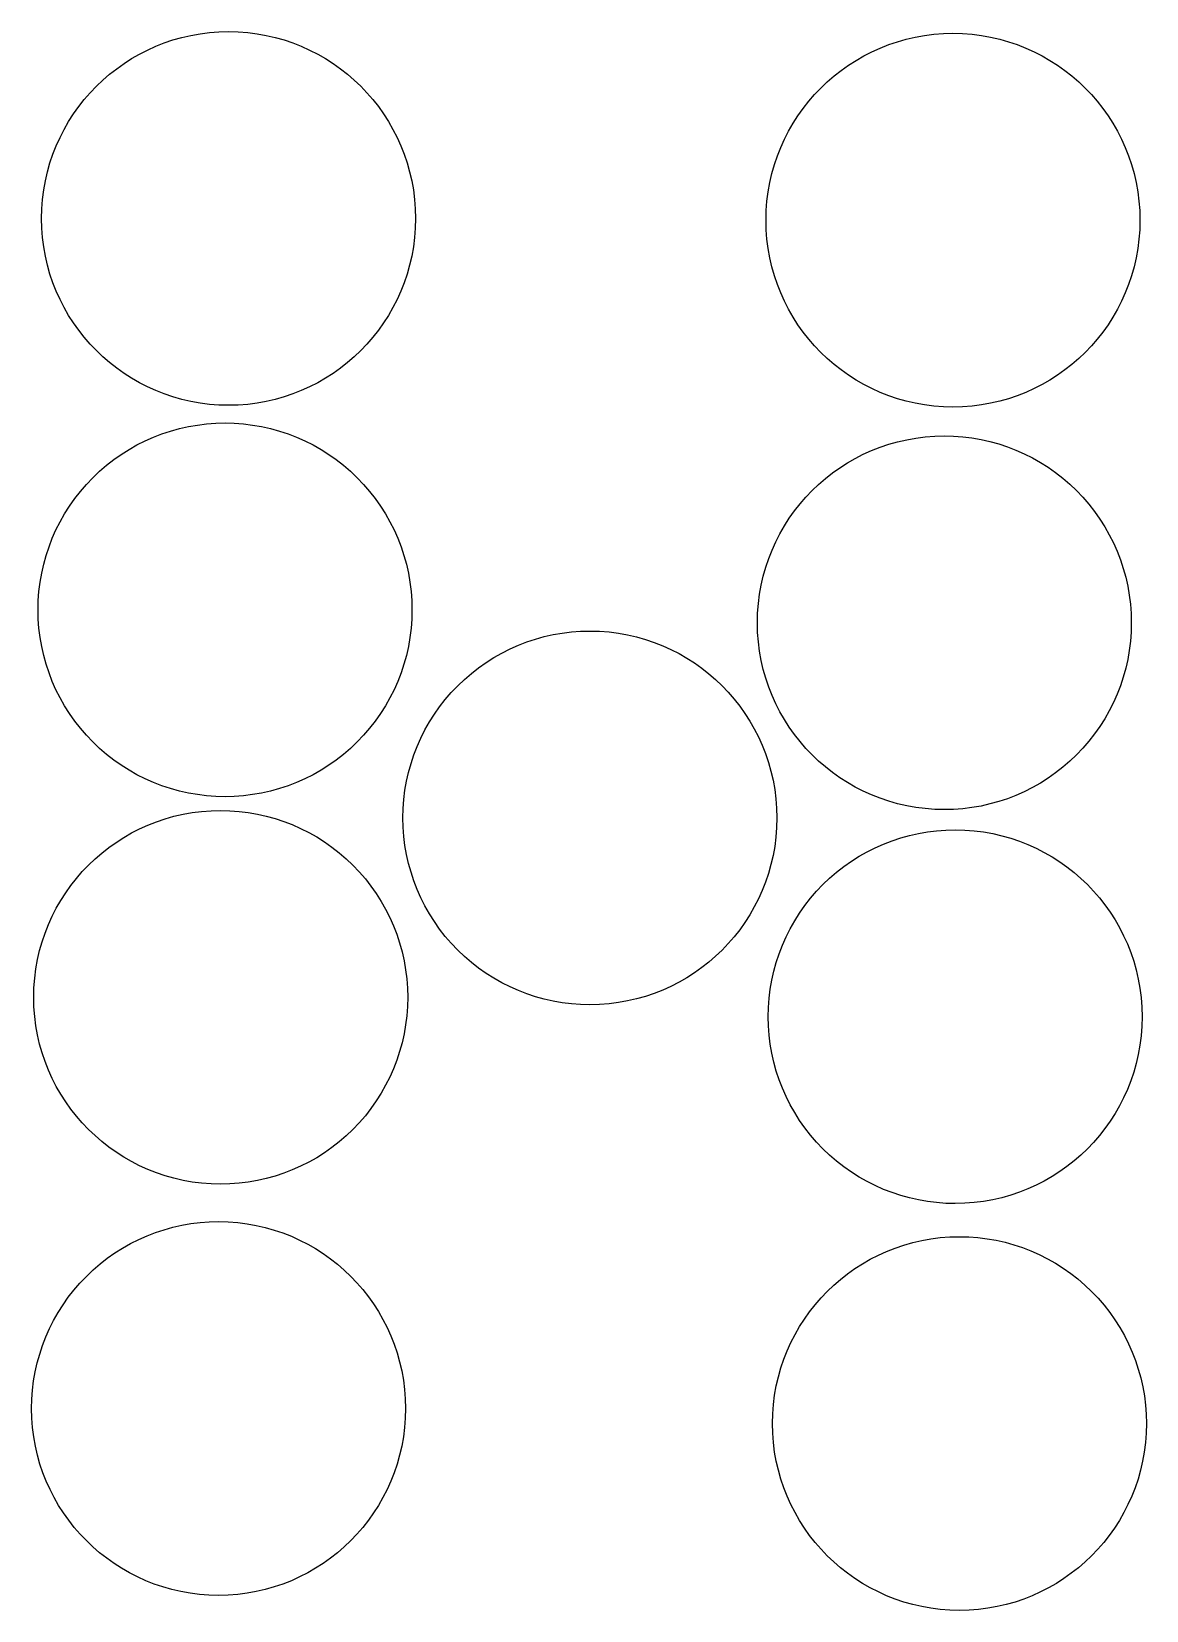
# Model space of a CAD drawing. Extents: x 1 to 210, y 0 to 296.
import ezdxf

# ---------------------------------------------------------------- set-up
doc = ezdxf.new("R2010")
doc.units = 0
doc.layers.add('Capa_1', color=7, linetype='CONTINUOUS')

msp = doc.modelspace()

# ---------------------------------------------------------------- linework, layer by layer
at = {"layer": 'Capa_1', "color": 7}
for points in [[(72.920047, 260.61078), (72.920047, 260.61078)], [(208.532072, 260.283795), (208.532072, 260.283795)], [(72.259066, 187.3092), (72.259066, 187.3092)], [(206.919373, 184.890149), (206.919373, 184.890149)], [(140.562573, 148.339611), (140.562573, 148.339611)], [(71.452715, 114.737765), (71.452715, 114.737765)], [(208.935252, 111.109183), (208.935252, 111.109183)], [(71.04954, 37.731422), (71.04954, 37.731422)], [(209.741612, 34.9092), (209.741612, 34.9092)]]:
    msp.add_lwpolyline(points, close=True, dxfattribs=at)
for points in [[(2.920051, 260.61078), (2.920052, 279.940746), (18.590084, 295.610778), (37.920049, 295.61078)], [(37.920049, 295.61078), (57.250014, 295.610778), (72.920046, 279.940745), (72.920047, 260.61078)], [(138.532074, 260.283795), (138.532076, 279.61376), (154.202109, 295.283792), (173.532075, 295.283792)], [(173.532075, 295.283792), (192.862039, 295.283791), (208.532071, 279.613759), (208.532072, 260.283795)], [(37.920049, 225.610783), (18.590085, 225.610784), (2.920052, 241.280816), (2.920051, 260.61078)], [(72.920047, 260.61078), (72.920046, 241.280816), (57.250014, 225.610784), (37.920049, 225.610783)], [(173.532075, 225.283794), (154.202108, 225.283794), (138.532074, 240.953828), (138.532074, 260.283795)], [(208.532072, 260.283795), (208.532072, 240.953829), (192.86204, 225.283796), (173.532075, 225.283794)], [(12.510327, 212.057938), (19.074101, 218.621711), (27.976488, 222.3092), (37.259065, 222.3092)], [(37.259065, 222.3092), (46.541643, 222.3092), (55.44403, 218.621711), (62.007803, 212.057937)], [(136.919375, 184.890149), (136.919375, 204.220114), (152.589407, 219.890148), (171.919372, 219.890149)], [(171.919372, 219.890149), (181.20195, 219.890149), (190.104337, 216.20266), (196.66811, 209.638887)], [(2.259064, 187.3092), (2.259064, 196.591777), (5.946554, 205.494164), (12.510327, 212.057938)], [(62.007803, 212.057937), (68.571576, 205.494164), (72.259066, 196.591777), (72.259066, 187.3092)], [(196.66811, 209.638887), (203.231883, 203.075113), (206.919373, 194.172726), (206.919373, 184.890149)], [(12.510327, 162.560462), (5.946554, 169.124235), (2.259064, 178.026622), (2.259064, 187.3092)], [(72.259066, 187.3092), (72.259066, 178.026622), (68.571576, 169.124235), (62.007803, 162.560462)], [(80.813834, 173.088349), (87.377608, 179.652122), (96.279995, 183.339612), (105.562572, 183.339612)], [(105.562572, 183.339612), (124.892539, 183.339612), (140.562573, 167.669578), (140.562573, 148.339611)], [(171.919372, 149.890148), (152.589407, 149.89015), (136.919375, 165.560183), (136.919375, 184.890149)], [(206.919373, 184.890149), (206.919373, 175.607572), (203.231883, 166.705184), (196.66811, 160.141411)], [(70.562572, 148.339611), (70.562572, 157.622188), (74.250061, 166.524575), (80.813834, 173.088349)], [(37.259065, 152.309199), (27.976488, 152.309199), (19.074101, 155.996688), (12.510327, 162.560462)], [(62.007803, 162.560462), (55.44403, 155.996689), (46.541643, 152.309199), (37.259065, 152.309199)], [(196.66811, 160.141411), (190.104337, 153.577638), (181.20195, 149.890148), (171.919372, 149.890148)], [(1.452714, 114.737765), (1.452714, 134.067731), (17.122748, 149.737765), (36.452714, 149.737765)], [(36.452714, 149.737765), (45.735291, 149.737765), (54.637678, 146.050276), (61.201452, 139.486502)], [(80.813834, 123.590873), (74.250061, 130.154647), (70.562572, 139.057034), (70.562572, 148.339611)], [(140.562573, 148.339611), (140.562573, 129.009644), (124.892539, 113.33961), (105.562572, 113.33961)], [(149.186517, 135.857921), (155.75029, 142.421694), (164.652677, 146.109183), (173.935255, 146.109183)], [(173.935255, 146.109183), (193.26522, 146.109182), (208.935252, 130.439148), (208.935252, 111.109183)], [(61.201452, 139.486502), (67.765225, 132.922729), (71.452715, 124.020342), (71.452715, 114.737765)], [(138.935254, 111.109183), (138.935254, 120.39176), (142.622743, 129.294147), (149.186517, 135.857921)], [(105.562572, 113.33961), (96.279995, 113.33961), (87.377608, 117.0271), (80.813834, 123.590873)], [(36.452714, 79.737764), (17.122748, 79.737764), (1.452714, 95.407798), (1.452714, 114.737765)], [(71.452715, 114.737765), (71.452715, 105.455187), (67.765225, 96.5528), (61.201452, 89.989027)], [(149.186517, 86.360445), (142.622743, 92.924218), (138.935254, 101.826605), (138.935254, 111.109183)], [(208.935252, 111.109183), (208.935252, 91.779217), (193.26522, 76.109184), (173.935255, 76.109182)], [(61.201452, 89.989027), (54.637678, 83.425254), (45.735291, 79.737764), (36.452714, 79.737764)], [(173.935255, 76.109182), (164.652677, 76.109182), (155.75029, 79.796672), (149.186517, 86.360445)], [(11.300802, 62.48016), (17.864575, 69.043933), (26.766962, 72.731423), (36.04954, 72.731422)], [(36.04954, 72.731422), (55.379506, 72.731422), (71.04954, 57.061388), (71.04954, 37.731422)], [(139.741614, 34.9092), (139.741614, 54.239165), (155.411646, 69.909199), (174.741611, 69.9092)], [(174.741611, 69.9092), (184.024189, 69.9092), (192.926576, 66.221711), (199.490349, 59.657937)], [(1.049538, 37.731422), (1.049538, 47.013999), (4.737028, 55.916387), (11.300802, 62.48016)], [(199.490349, 59.657937), (206.054122, 53.094164), (209.741612, 44.191777), (209.741612, 34.9092)], [(36.04954, 2.731433), (16.719577, 2.731432), (1.049545, 18.401459), (1.049538, 37.731422)], [(71.04954, 37.731422), (71.049534, 18.40146), (55.379502, 2.731433), (36.04954, 2.731433)], [(174.741611, -0.09079), (155.41165, -0.090788), (139.74162, 15.579239), (139.741614, 34.9092)], [(209.741612, 34.9092), (209.741606, 15.579238), (194.071574, -0.09079), (174.741611, -0.09079)]]:
    msp.add_open_spline(points, degree=3, dxfattribs=at)

doc.saveas('drawing.dxf')
